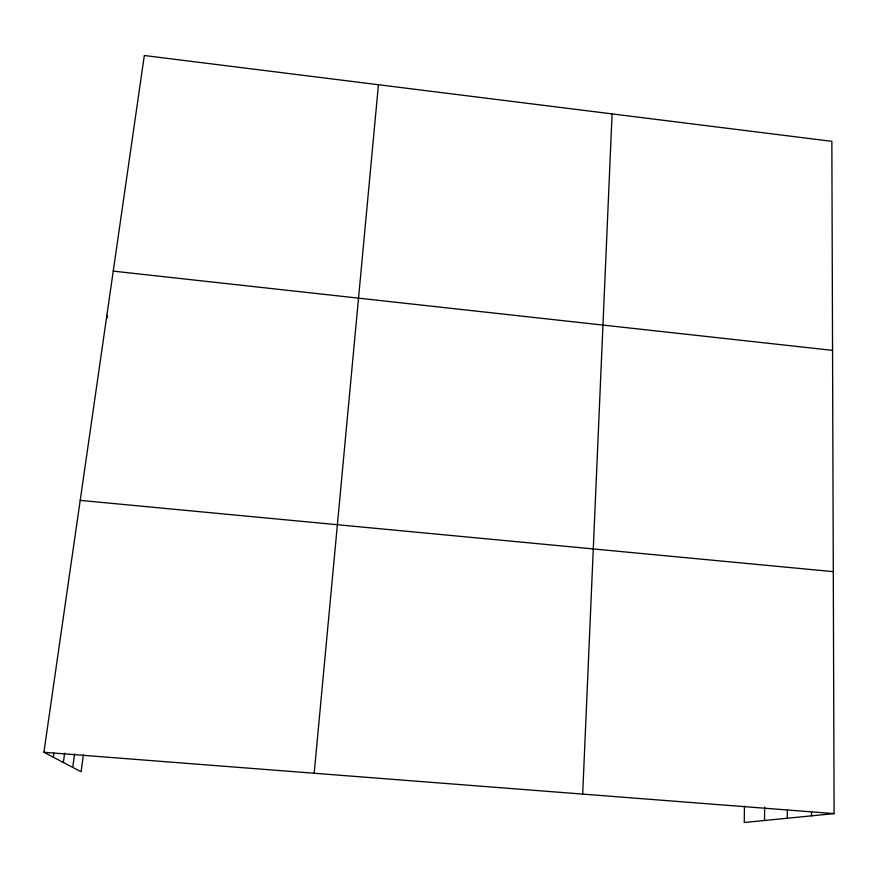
<?xml version="1.0" encoding="UTF-8"?>
<svg xmlns="http://www.w3.org/2000/svg" width="878" height="878" viewBox="0 0 878 878"><rect width="100%" height="100%" fill="white"/><g stroke="black" fill="none" stroke-linecap="round" stroke-linejoin="round"><path stroke-width="1.32" d="M811.524 815.849L811.524 811.821M787.314 818.241L787.357 810.098M764.529 820.491L764.65 807.123M744.456 806.114L744.248 822.499L834.1 813.61L831.85 141.336L144.321 55.501L43.9 752.27L81.094 771.762L83.454 754.476M582.685 794.096L612.087 113.899M314.192 773.255L378.44 84.727M72.753 767.394L74.619 753.928M63.348 762.466L64.654 753.148M53.306 757.198L53.887 753.126M43.9 752.27L834.1 813.61M80.205 500.383L833.288 571.644M113.251 271.126L832.553 350.366M106.875 315.312L107.61 317.836"/></g></svg>
